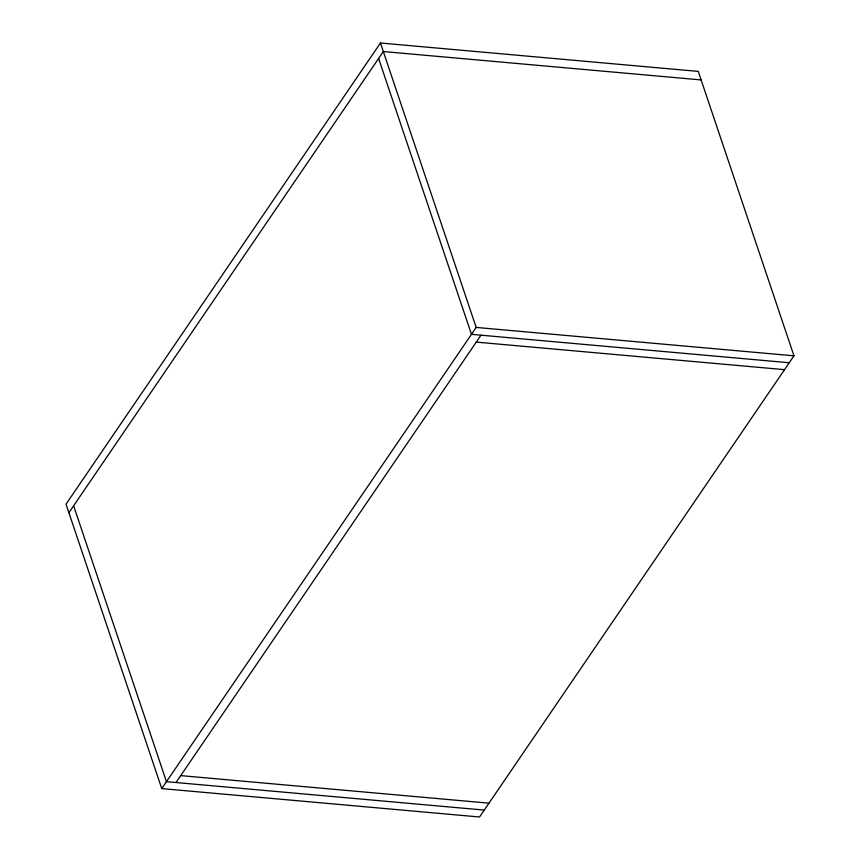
<?xml version="1.0" encoding="UTF-8"?>
<svg xmlns="http://www.w3.org/2000/svg" width="860" height="860" viewBox="0 0 860 860"><rect width="100%" height="100%" fill="white"/><g stroke="black" fill="none" stroke-linecap="round" stroke-linejoin="round"><path stroke-width="1.29" d="M380.453 43L66.026 504.175L161.744 788.599L479.547 817L793.974 355.825L698.255 71.401L380.453 43L476.171 327.423L161.744 788.599M68.897 512.711L383.323 51.535L701.126 79.937M175.999 782.536L480.987 335.196M476.171 327.423L793.974 355.825M789.254 362.748L471.463 334.336L378.615 58.448M476.279 342.108L784.535 369.66M180.718 775.612L488.974 803.165M484.266 810.088L166.464 781.675L73.616 505.787"/></g></svg>
